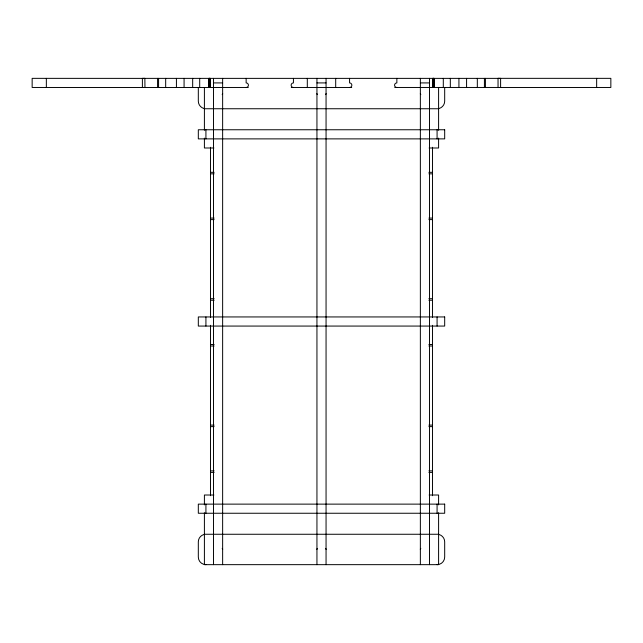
<?xml version="1.0" encoding="UTF-8"?>
<svg xmlns="http://www.w3.org/2000/svg" width="643" height="643" viewBox="0 0 643 643"><rect width="100%" height="100%" fill="white"/><g stroke="black" fill="none" stroke-linecap="round" stroke-linejoin="round"><path stroke-width="0.96" d="M144.948 78.39L32.15 78.35L32.15 87.472L144.964 87.504L144.852 78.342L142.392 78.35L142.392 87.472L144.964 87.464M498.052 78.342L610.85 78.35L610.85 87.472L498.301 87.512L500.608 87.472L500.608 78.35L498.036 78.35L498.052 87.504M498.084 78.374L144.916 78.374M213.516 82.915L222.639 82.915M316.943 82.915L326.057 82.915M420.361 82.915L429.484 82.915M248.278 87.472L144.916 87.496M291.295 87.472L351.705 87.472M394.722 87.472L498.084 87.464M204.402 108.747L438.598 108.747M213.894 147.994L204.402 147.994L204.402 138.132M429.106 147.994L438.598 147.994L438.598 138.132M210.478 172.316L214.127 172.316M428.873 172.316L432.522 172.316M210.478 173.835L214.127 173.835M428.873 173.835L432.522 173.835M210.478 218.081L214.127 218.081M428.873 218.081L432.522 218.081M210.478 219.601L214.127 219.601M428.873 219.601L432.522 219.601M210.478 298.706L214.127 298.706M428.873 298.706L432.522 298.706M210.478 300.233L214.127 300.233M428.873 300.233L432.522 300.233M210.478 344.479L214.127 344.479M428.873 344.479L432.522 344.479M210.478 345.998L214.127 345.998M428.873 345.998L432.522 345.998M210.478 425.103L214.127 425.103M428.873 425.103L432.522 425.103M210.478 426.622L214.127 426.622M428.873 426.622L432.522 426.622M210.478 470.877L214.127 470.877M428.873 470.877L432.522 470.877M210.478 472.396L214.127 472.396M428.873 472.396L432.522 472.396M213.894 495.014L204.402 495.014L204.402 504.876M429.106 495.014L438.598 495.014L438.598 504.876M204.402 534.261L438.598 534.261M596.656 78.35L596.656 87.472M485.425 78.35L485.425 87.472M484.412 78.35L484.412 87.472M477.323 78.35L477.323 87.472M466.577 78.35L466.577 87.472M458.925 78.35L458.925 87.472M450.325 78.35L450.325 87.472M444.683 87.472L444.683 101.152A7.595 7.595 0 0 1 439.048 108.49M443.3 78.35L443.3 87.472M438.598 87.472L438.598 130.24M438.598 512.768L438.598 564.658L204.402 564.658L204.402 512.768M437.079 129.757L437.079 138.88M437.079 316.943L437.079 326.065M437.079 504.128L437.079 513.251M434.017 78.35L433.993 87.472M433.864 78.35L433.937 87.472M433.76 78.35L433.76 87.472M433.639 78.35L433.639 87.472M433.495 78.35L433.495 87.472M433.334 78.35L433.334 87.472M433.149 78.35L433.149 87.472M432.956 78.35L432.956 87.472M432.739 78.35L432.739 87.472M432.522 147.271L432.522 317.425M432.522 325.31L432.522 495.705M429.484 78.35L429.484 564.658M420.361 78.35L420.361 564.658M396.86 78.35L396.86 82.915A2.283 2.283 0 0 0 394.577 85.189A2.283 2.283 0 0 0 396.86 87.472M349.567 78.35L349.567 82.915A2.283 2.283 0 0 1 351.85 85.189A2.283 2.283 0 0 1 349.567 87.472M335.694 78.35L335.694 87.472M326.057 78.35L326.057 564.658M316.943 78.35L316.943 564.658M307.306 78.35L307.306 87.472M293.433 78.35L293.433 82.915A2.283 2.283 0 0 0 291.15 85.189A2.283 2.283 0 0 0 293.433 87.472M246.14 78.35L246.14 82.915A2.283 2.283 0 0 1 248.423 85.189A2.283 2.283 0 0 1 246.14 87.472M222.639 78.35L222.639 564.658M213.516 78.35L213.516 564.658M210.478 147.271L210.478 317.425M210.478 325.31L210.478 495.705M210.261 78.35L210.261 87.472M210.044 78.35L210.044 87.472M209.851 78.35L209.851 87.472M209.666 78.35L209.666 87.472M209.505 78.35L209.505 87.472M209.361 78.35L209.361 87.472M209.24 78.35L209.24 87.472M209.063 78.35L209.136 87.472M208.983 78.35L209.007 87.472M205.921 129.757L205.921 138.88M205.921 316.943L205.921 326.065M205.921 504.128L205.921 513.251M204.402 87.472L204.402 130.24M199.7 78.35L199.7 87.472M198.317 87.472L198.317 101.152A7.595 7.595 0 0 0 203.952 108.49M192.675 78.35L192.675 87.472M184.075 78.35L184.075 87.472M176.423 78.35L176.423 87.472M165.677 78.35L165.677 87.472M158.588 78.35L158.588 87.472M157.575 78.35L157.575 87.472M46.344 78.35L46.344 87.472M437.079 564.658A7.595 7.595 0 0 0 444.683 557.055L444.683 541.864A7.595 7.595 0 0 0 439.048 534.518M203.952 534.518A7.595 7.595 0 0 0 198.317 541.864L198.317 557.055A7.595 7.595 0 0 0 205.921 564.658M326.057 93.548A1.519 1.519 0 0 1 325.615 94.625M222.639 93.548A1.519 1.519 0 0 1 222.189 94.625M317.385 94.625A1.519 1.519 0 0 1 316.943 93.548M420.811 94.625A1.519 1.519 0 0 1 420.361 93.548M325.615 548.383A1.519 1.519 0 0 1 326.057 549.46M222.189 548.383A1.519 1.519 0 0 1 222.639 549.46M316.943 549.46A1.519 1.519 0 0 1 317.385 548.383M420.361 549.46A1.519 1.519 0 0 1 420.811 548.383M444.683 129.757L198.317 129.757L198.317 138.88L444.683 138.88L444.683 129.757M444.683 316.943L198.317 316.943L198.317 326.065L444.683 326.065L444.683 316.943M444.683 504.128L198.317 504.128L198.317 513.251L444.683 513.251L444.683 504.128"/></g></svg>
